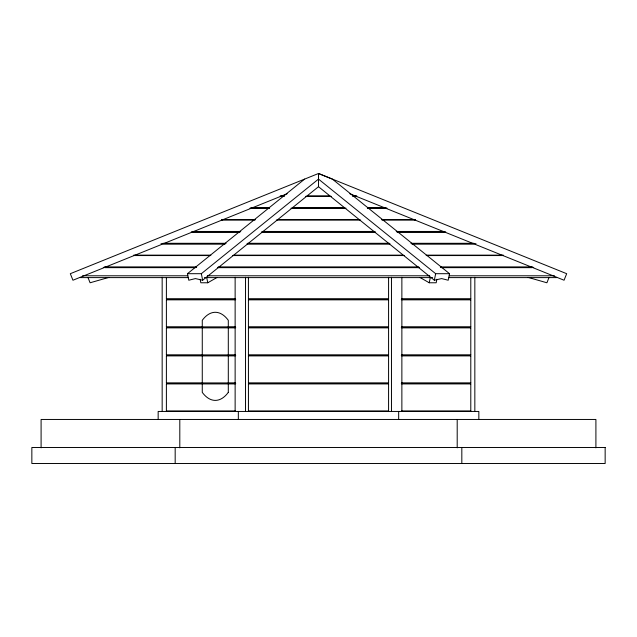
<?xml version="1.0" encoding="UTF-8"?>
<svg xmlns="http://www.w3.org/2000/svg" width="637" height="637" viewBox="0 0 637 637"><rect width="100%" height="100%" fill="white"/><g stroke="black" fill="none" stroke-linecap="round" stroke-linejoin="round"><path stroke-width="0.96" d="M287.16 193.752L72.952 280.232L70.317 273.695L318.508 173.495L332.371 179.101L449.531 273.695L448.209 280.232L441.608 278.584L434.338 280.232L318.5 186.697L318.508 173.495L566.683 273.695L564.048 280.232L349.84 193.752M595.906 447.843L595.906 419.457L41.094 419.457L41.094 447.843M318.5 186.697L202.662 280.232L195.392 278.584L188.791 280.232L187.469 273.695L201.34 273.695L318.5 179.101L318.508 173.495M436.878 279.253L436.17 282.772L429.234 282.772L430.301 277.493M434.338 280.232L435.66 273.695L318.5 179.101M549.038 277.493L546.904 282.772L528.001 277.366M203.251 327.37L166.83 327.37L166.392 326.869L166.392 299.836L166.83 299.342L235.738 299.342M203.251 355.398L166.83 355.398L166.392 354.897L166.392 327.864L166.83 327.37M203.251 383.418L166.83 383.418L166.392 382.925L166.392 355.892L166.83 355.398M166.83 411.446L166.392 410.953L166.392 383.92L166.83 383.418M401.27 299.342L470.353 299.342L470.791 298.841L470.791 277.605M401.27 327.37L470.353 327.37L470.791 326.869L470.791 299.836L470.353 299.342M401.27 355.398L470.353 355.398L470.791 354.897L470.791 327.864L470.353 327.37M401.27 383.418L470.353 383.418L470.791 382.925L470.791 355.892L470.353 355.398M470.353 411.446L470.791 410.953L470.791 383.92L470.353 383.418M187.469 273.695L304.629 179.101M200.122 279.253L200.83 282.772L207.766 282.772L217.121 277.421M108.999 277.366L90.096 282.772L87.962 277.493M280.264 195.933L284.11 195.933M307.169 195.933L329.831 195.933M352.89 195.933L356.736 195.933M280.28 196.355L284.229 196.355M305.672 196.355L331.328 196.355M352.771 196.355L356.72 196.355M250.954 207.773L269.347 207.773M292.479 207.773L344.521 207.773M367.653 207.773L386.046 207.773M249.951 208.195L269.61 208.195M290.982 208.195L346.018 208.195M367.39 208.195L387.049 208.195M251.607 208.434L269.172 208.434M292.279 208.434L344.721 208.434M367.828 208.434L385.393 208.434M221.684 219.614L255.365 219.614M277.891 219.614L359.109 219.614M381.635 219.614L415.316 219.614M221.596 220.036L254.959 220.036M276.378 220.036L360.622 220.036M382.041 220.036L415.404 220.036M193.33 231.454L240.738 231.454M262.269 231.454L374.731 231.454M396.262 231.454L443.671 231.454M191.275 231.884L240.3 231.884M261.688 231.884L375.312 231.884M396.7 231.884L445.725 231.884M193.011 232.123L239.616 232.123M262.97 232.123L374.03 232.123M397.384 232.123L443.989 232.123M163.008 243.302L226.095 243.302M247.578 243.302L389.422 243.302M410.905 243.302L473.992 243.302M160.986 243.724L225.482 243.724M247.052 243.724L389.948 243.724M411.518 243.724L476.014 243.724M163.661 243.963L224.98 243.963M247.339 243.963L389.661 243.963M412.02 243.963L473.339 243.963M133.698 255.142L210.314 255.142M233.93 255.142L403.07 255.142M426.686 255.142L503.302 255.142M133.627 255.564L210.847 255.564M232.409 255.564L404.591 255.564M426.153 255.564L503.373 255.564M104.364 266.983L196.674 266.983M218.252 266.983L418.748 266.983M440.326 266.983L532.636 266.983M103.298 267.405L196.204 267.405M217.727 267.405L419.273 267.405M440.796 267.405L533.702 267.405M105.025 267.651L195.567 267.651M218.005 267.651L418.995 267.651M441.433 267.651L531.975 267.651M435.66 273.695L449.531 273.695M82.563 275.789L187.756 275.789M207.343 275.789L429.657 275.789M449.244 275.789L554.437 275.789M80.318 277.605L188.488 277.605M204.366 277.605L432.634 277.605M448.512 277.605L556.682 277.605M166.392 277.605L166.392 298.841L235.3 298.841M248.438 298.841L388.578 298.841M401.708 298.841L470.791 298.841M248.438 299.342L388.578 299.342M166.392 299.836L235.3 299.836M248.438 299.836L388.578 299.836M401.708 299.836L470.791 299.836M166.392 326.869L235.3 326.869M248.438 326.869L388.578 326.869M401.708 326.869L470.791 326.869M227.863 327.37L235.738 327.37M248.438 327.37L388.578 327.37M166.392 327.864L235.3 327.864M248.438 327.864L388.578 327.864M401.708 327.864L470.791 327.864M166.392 354.897L235.3 354.897M248.438 354.897L388.578 354.897M401.708 354.897L470.791 354.897M227.863 355.398L235.738 355.398M248.438 355.398L388.578 355.398M166.392 355.892L235.3 355.892M248.438 355.892L388.578 355.892M401.708 355.892L470.791 355.892M166.392 382.925L235.3 382.925M248.438 382.925L388.578 382.925M401.708 382.925L470.791 382.925M227.863 383.418L235.738 383.418M248.438 383.418L388.578 383.418M166.392 383.92L235.3 383.92M248.438 383.92L388.578 383.92M401.708 383.92L470.791 383.92M166.392 410.953L235.3 410.953M248.438 410.953L388.578 410.953M401.708 410.953L470.791 410.953M419.879 277.421L429.234 282.772M166.392 298.841L166.83 299.342M206.699 277.493L207.766 282.772M201.34 273.695L202.662 280.232M478.841 419.457L478.841 411.446L158.159 411.446L158.159 419.457M474.836 277.278L474.836 411.446M461.825 447.485L461.825 463.505M457.199 419.457L457.199 447.843M401.867 277.278L401.867 411.446M398.666 411.446L398.666 419.457M391.468 277.278L391.468 411.446M388.578 277.278L388.578 411.446M248.422 277.278L248.438 411.446M245.532 277.278L245.532 411.446M238.334 411.446L238.334 419.457M235.133 277.278L235.133 411.446M179.801 419.457L179.801 447.843M175.175 447.485L175.175 463.505M162.164 277.278L162.164 411.446M605.15 447.485L31.85 447.485L31.85 463.505L605.15 463.505L605.15 447.485M228.301 392.376L228.301 320.307A46.294 23.147 -90 0 0 202.271 320.307L202.271 392.376A46.294 23.147 90 0 0 228.301 392.376"/></g></svg>
